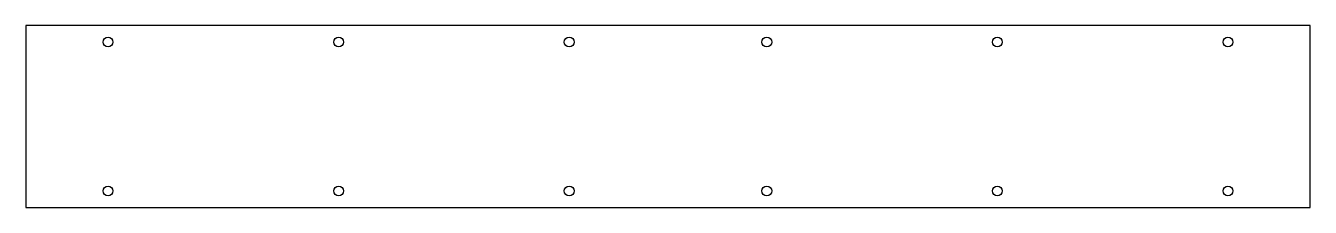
# Model space of a CAD drawing. Header units: millimetres. Extents: x 0 to 2340, y 0 to 332.
import ezdxf

# ---------------------------------------------------------------- set-up
doc = ezdxf.new("R2010")
doc.units = ezdxf.units.MM
doc.layers.add('CORTE', color=7, linetype='CONTINUOUS')

msp = doc.modelspace()

# ---------------------------------------------------------------- linework, layer by layer
at = {"layer": 'CORTE'}
msp.add_lwpolyline([(0, 0), (2340, 0), (2340, 332.1), (0, 332.1)], close=True, dxfattribs=at)
for centre in [(150, 302.1), (570, 302.1), (990, 302.1), (1350, 302.1), (1770, 302.1), (2190, 302.1), (150, 30), (570, 30), (990, 30), (1350, 30), (1770, 30), (2190, 30)]:
    msp.add_circle(centre, 9, dxfattribs=at)

doc.saveas('drawing.dxf')
